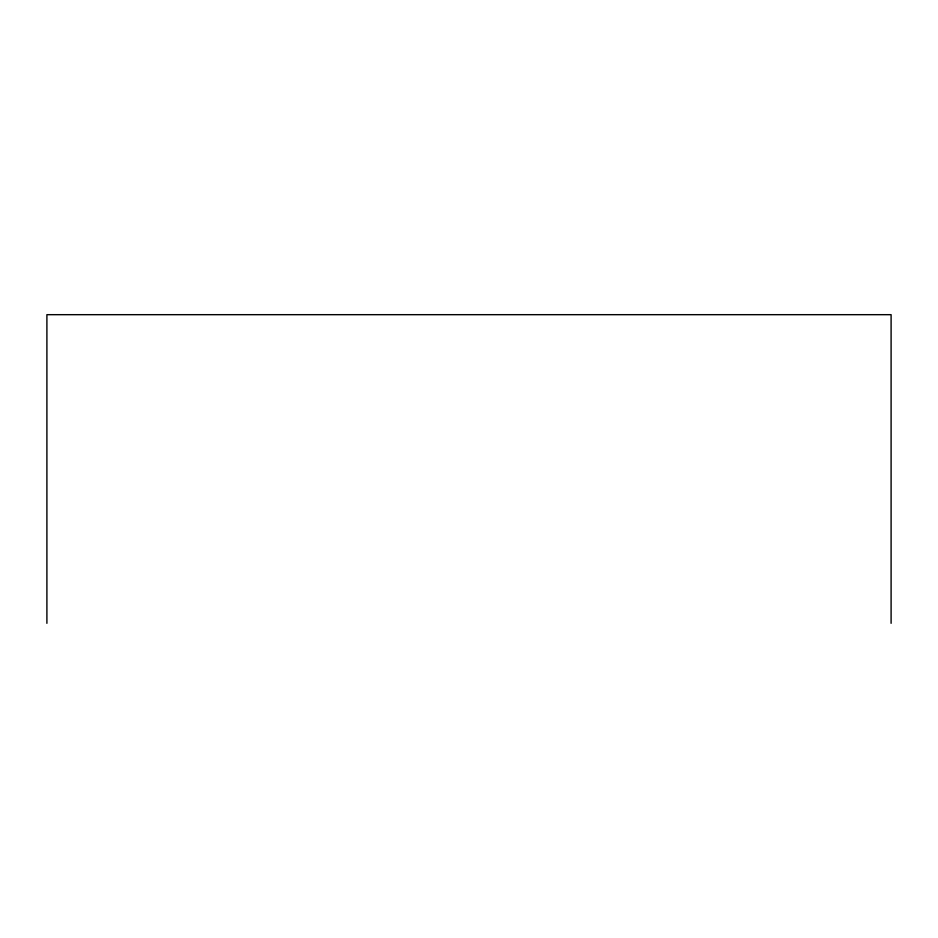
<?xml version="1.0" encoding="UTF-8"?>
<svg xmlns="http://www.w3.org/2000/svg" width="938" height="938" viewBox="0 0 938 938"><rect width="100%" height="100%" fill="white"/><g stroke="black" fill="none" stroke-linecap="round" stroke-linejoin="round"><path stroke-width="1.41" d="M891.1 623.324L891.1 314.676L46.9 314.676L46.9 623.324"/></g></svg>
